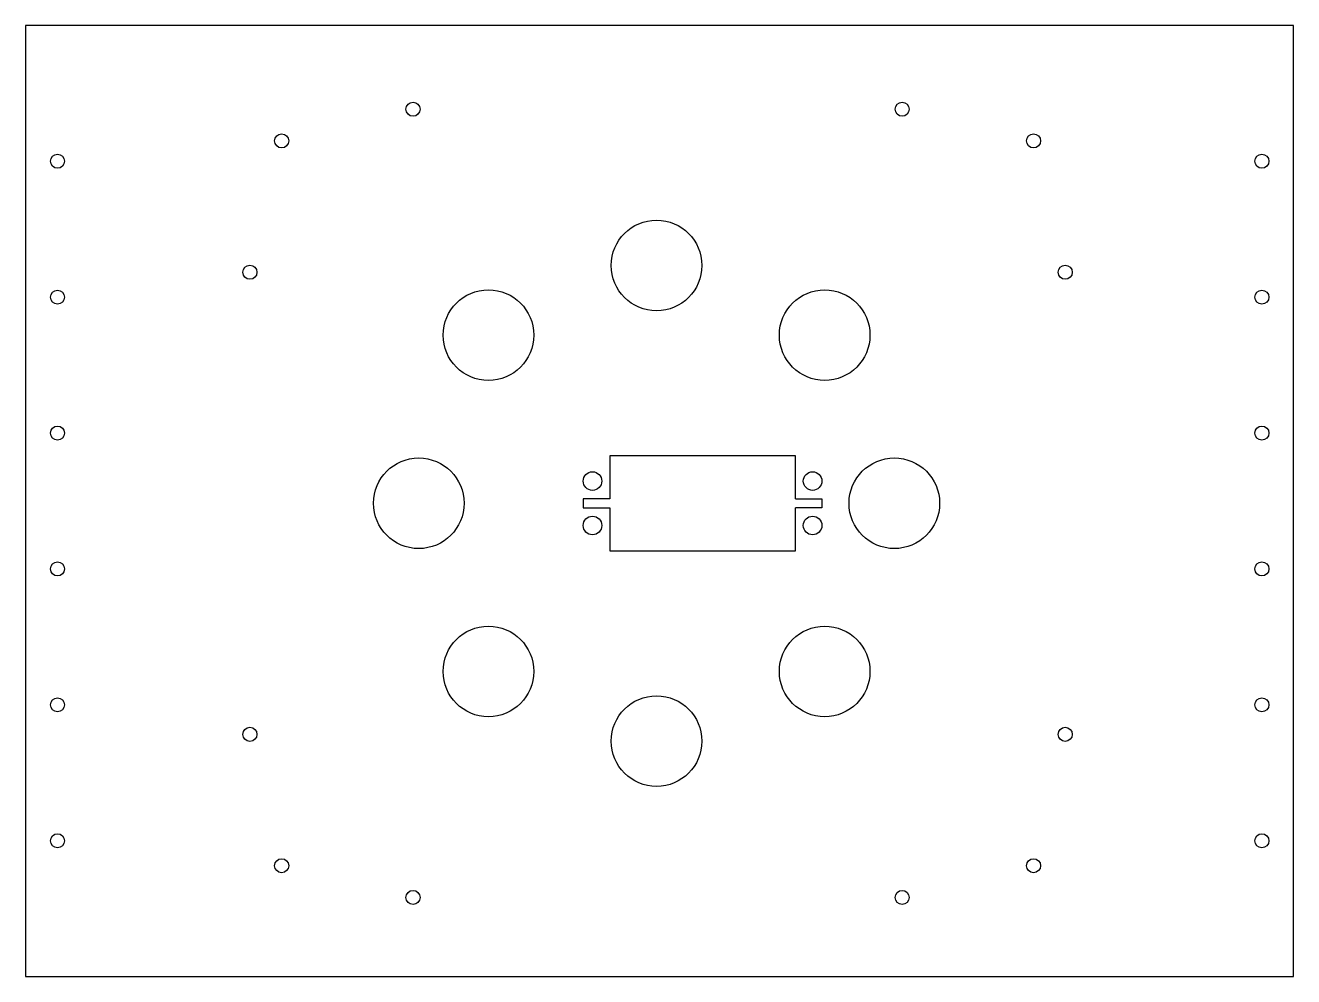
# Model space of a CAD drawing. Header units: millimetres. Extents: x 2744 to 3024, y 1439 to 1649.
import ezdxf

# ---------------------------------------------------------------- set-up
doc = ezdxf.new("R2010")
doc.units = ezdxf.units.MM

msp = doc.modelspace()

# ---------------------------------------------------------------- linework, layer by layer
for p, q in [((2914.18, 1553.89), (2873.18, 1553.89)), ((2873.18, 1553.89), (2873.18, 1544.39)), ((2914.18, 1544.39), (2914.18, 1553.89)), ((2873.18, 1544.39), (2867.33, 1544.39)), ((2867.33, 1544.39), (2867.33, 1542.39)), ((2914.18, 1544.39), (2920.03, 1544.39)), ((2920.03, 1544.39), (2920.03, 1542.39)), ((2867.33, 1542.39), (2873.18, 1542.39)), ((2873.18, 1542.39), (2873.18, 1532.89)), ((2914.18, 1532.89), (2914.18, 1542.39)), ((2920.03, 1542.39), (2914.18, 1542.39)), ((2873.18, 1532.89), (2914.18, 1532.89))]:
    msp.add_line(p, q)
msp.add_lwpolyline([(2744.18, 1438.89), (3024.18, 1438.89), (3024.18, 1648.89), (2744.18, 1648.89)], close=True)
for centre, radius in [((2829.76, 1630.38), 1.55), ((2937.76, 1630.38), 1.55), ((2800.76, 1623.38), 1.55), ((2966.76, 1623.38), 1.55), ((2751.28, 1618.89), 1.55), ((3017.18, 1618.89), 1.55), ((2883.53, 1595.89), 10), ((2793.76, 1594.38), 1.55), ((2973.76, 1594.38), 1.55), ((2751.28, 1588.89), 1.55), ((2846.41, 1580.51), 10), ((2920.65, 1580.51), 10), ((3017.18, 1588.89), 1.55), ((2751.28, 1558.89), 1.55), ((3017.18, 1558.89), 1.55), ((2831.03, 1543.39), 10), ((2936.03, 1543.39), 10), ((2869.38, 1548.29), 2.05), ((2917.98, 1548.29), 2.05), ((2869.38, 1538.49), 2.05), ((2917.98, 1538.49), 2.05), ((2751.28, 1528.89), 1.55), ((3017.18, 1528.89), 1.55), ((2846.41, 1506.27), 10), ((2920.65, 1506.27), 10), ((2883.53, 1490.89), 10), ((2751.28, 1498.89), 1.55), ((3017.18, 1498.89), 1.55), ((2793.76, 1492.38), 1.55), ((2973.76, 1492.38), 1.55), ((2751.28, 1468.89), 1.55), ((3017.18, 1468.89), 1.55), ((2800.76, 1463.38), 1.55), ((2966.76, 1463.38), 1.55), ((2829.76, 1456.38), 1.55), ((2937.76, 1456.38), 1.55)]:
    msp.add_circle(centre, radius)

doc.saveas('drawing.dxf')
